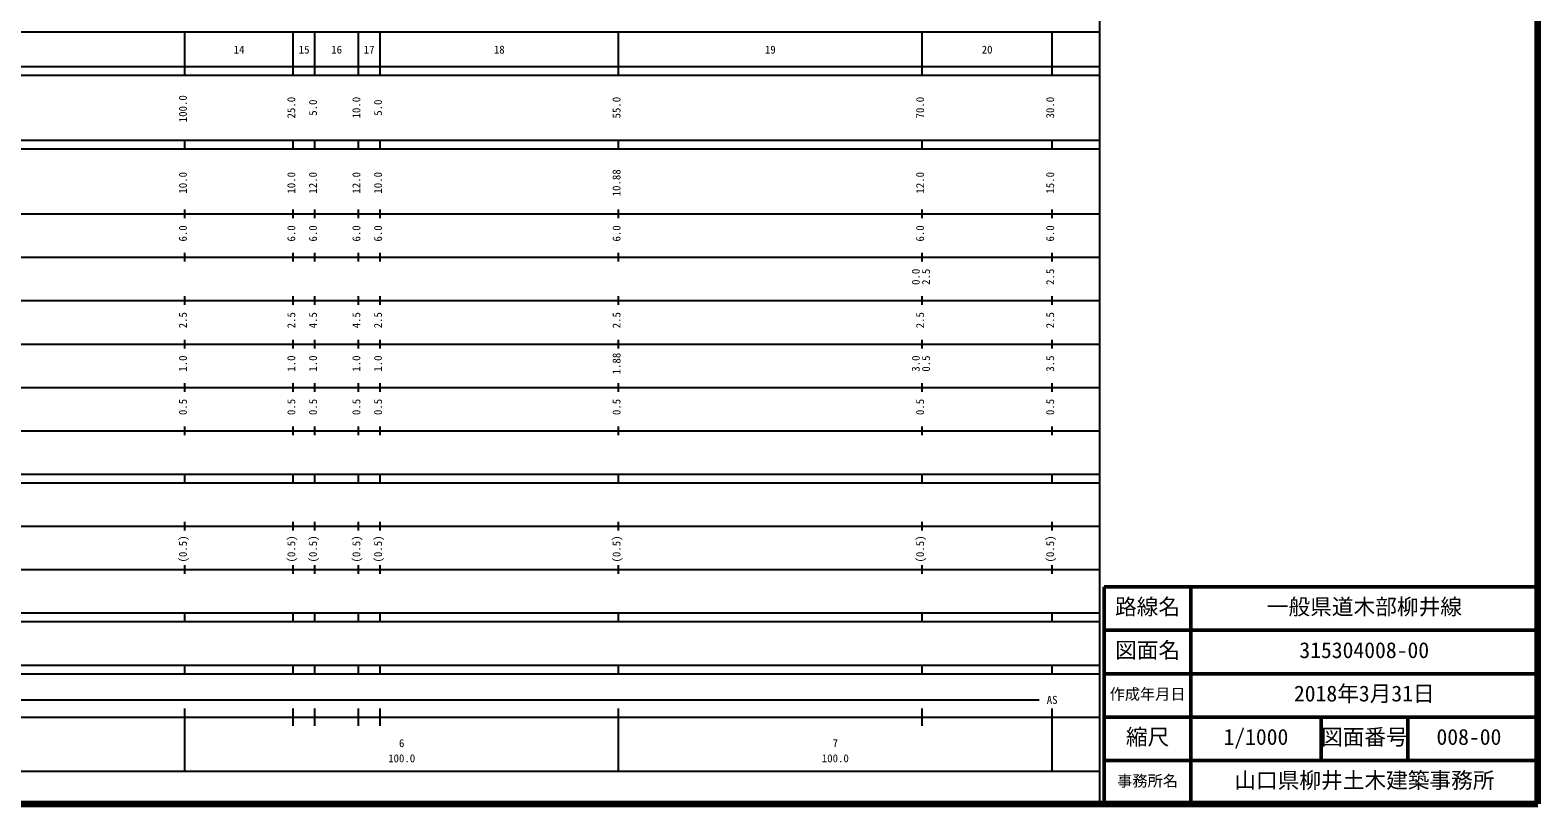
# Model space of a CAD drawing. Units: millimetres, scale not verified. Extents: x 40000 to 680000, y 20000 to 380000.
# Drawn here: x 332318 to 680000, y 20000 to 198357 of the extents above; entities that cross this region are included whole.
import ezdxf
from ezdxf.enums import TextEntityAlignment as Align

# ---------------------------------------------------------------- set-up
doc = ezdxf.new("R2010")
doc.units = ezdxf.units.MM
doc.header["$LTSCALE"] = 1000
for name, color, linetype, lineweight in [('M-TTL', 2, 'Continuous', 140), ('M-TTL-BAND', 7, 'Continuous', 25), ('M-TTL-FRAM', 2, 'Continuous', 50), ('M-TTL-LINE', 7, 'Continuous', 50), ('M-TTL-TXT', 7, 'Continuous', 13)]:
    doc.layers.add(name, color=color, linetype=linetype, lineweight=lineweight)
doc.styles.add('ＭＳ ゴシック', font='')
doc.styles.get('ＭＳ ゴシック').set_extended_font_data('MS Gothic')

msp = doc.modelspace()

# ---------------------------------------------------------------- linework, layer by layer
at = {"layer": 'M-TTL'}
for p, q in [((680000, 20000), (680000, 380000)), ((40000, 20000), (680000, 20000))]:
    msp.add_line(p, q, dxfattribs=at)
at = {"layer": 'M-TTL-BAND'}
for p, q in [((579000, 20000), (579000, 370000)), ((68000, 198000), (579000, 198000)), ((368000, 188000), (368000, 198000)), ((393000, 188000), (393000, 198000)), ((398000, 188000), (398000, 198000)), ((408000, 188000), (408000, 198000)), ((413000, 188000), (413000, 198000)), ((468000, 188000), (468000, 198000)), ((538000, 188000), (538000, 198000)), ((568000, 188000), (568000, 198000)), ((40000, 190000), (579000, 190000)), ((40000, 188000), (579000, 188000)), ((40000, 173000), (579000, 173000)), ((40000, 171000), (579000, 171000)), ((368000, 171000), (368000, 173000)), ((393000, 171000), (393000, 173000)), ((398000, 171000), (398000, 173000)), ((408000, 171000), (408000, 173000)), ((413000, 171000), (413000, 173000)), ((468000, 171000), (468000, 173000)), ((538000, 171000), (538000, 173000)), ((568000, 171000), (568000, 173000)), ((368000, 155000), (368000, 157000)), ((393000, 155000), (393000, 157000)), ((398000, 155000), (398000, 157000)), ((408000, 155000), (408000, 157000)), ((413000, 155000), (413000, 157000)), ((468000, 155000), (468000, 157000)), ((538000, 155000), (538000, 157000)), ((568000, 155000), (568000, 157000)), ((40000, 156000), (579000, 156000)), ((368000, 145000), (368000, 147000)), ((393000, 145000), (393000, 147000)), ((398000, 145000), (398000, 147000)), ((408000, 145000), (408000, 147000)), ((413000, 145000), (413000, 147000)), ((468000, 145000), (468000, 147000)), ((538000, 145000), (538000, 147000)), ((568000, 145000), (568000, 147000)), ((46000, 146000), (579000, 146000)), ((52000, 136000), (579000, 136000)), ((368000, 135000), (368000, 137000)), ((393000, 135000), (393000, 137000)), ((398000, 135000), (398000, 137000)), ((408000, 135000), (408000, 137000)), ((413000, 135000), (413000, 137000)), ((468000, 135000), (468000, 137000)), ((538000, 135000), (538000, 137000)), ((568000, 135000), (568000, 137000)), ((46000, 126000), (579000, 126000)), ((368000, 125000), (368000, 127000)), ((393000, 125000), (393000, 127000)), ((398000, 125000), (398000, 127000)), ((408000, 125000), (408000, 127000)), ((413000, 125000), (413000, 127000)), ((468000, 125000), (468000, 127000)), ((538000, 125000), (538000, 127000)), ((568000, 125000), (568000, 127000)), ((52000, 116000), (579000, 116000)), ((368000, 115000), (368000, 117000)), ((393000, 115000), (393000, 117000)), ((398000, 115000), (398000, 117000)), ((408000, 115000), (408000, 117000)), ((413000, 115000), (413000, 117000)), ((468000, 115000), (468000, 117000)), ((538000, 115000), (538000, 117000)), ((568000, 115000), (568000, 117000)), ((46000, 106000), (579000, 106000)), ((368000, 105000), (368000, 107000)), ((393000, 105000), (393000, 107000)), ((398000, 105000), (398000, 107000)), ((408000, 105000), (408000, 107000)), ((413000, 105000), (413000, 107000)), ((468000, 105000), (468000, 107000)), ((538000, 105000), (538000, 107000)), ((568000, 105000), (568000, 107000)), ((40000, 96000), (579000, 96000)), ((40000, 94000), (579000, 94000)), ((368000, 94000), (368000, 96000)), ((393000, 94000), (393000, 96000)), ((398000, 94000), (398000, 96000)), ((408000, 94000), (408000, 96000)), ((413000, 94000), (413000, 96000)), ((468000, 94000), (468000, 96000)), ((538000, 94000), (538000, 96000)), ((568000, 94000), (568000, 96000)), ((49000, 84000), (579000, 84000)), ((368000, 83000), (368000, 85000)), ((393000, 83000), (393000, 85000)), ((398000, 83000), (398000, 85000)), ((408000, 83000), (408000, 85000)), ((413000, 83000), (413000, 85000)), ((468000, 83000), (468000, 85000)), ((538000, 83000), (538000, 85000)), ((568000, 83000), (568000, 85000)), ((40000, 74000), (579000, 74000)), ((368000, 73000), (368000, 75000)), ((393000, 73000), (393000, 75000)), ((398000, 73000), (398000, 75000)), ((408000, 73000), (408000, 75000)), ((413000, 73000), (413000, 75000)), ((468000, 73000), (468000, 75000)), ((538000, 73000), (538000, 75000)), ((568000, 73000), (568000, 75000)), ((40000, 64000), (579000, 64000)), ((368000, 62000), (368000, 64000)), ((393000, 62000), (393000, 64000)), ((398000, 62000), (398000, 64000)), ((408000, 62000), (408000, 64000)), ((413000, 62000), (413000, 64000)), ((468000, 62000), (468000, 64000)), ((538000, 62000), (538000, 64000)), ((568000, 62000), (568000, 64000)), ((40000, 62000), (579000, 62000)), ((40000, 52000), (579000, 52000)), ((40000, 50000), (579000, 50000)), ((368000, 50000), (368000, 52000)), ((393000, 50000), (393000, 52000)), ((398000, 50000), (398000, 52000)), ((408000, 50000), (408000, 52000)), ((413000, 50000), (413000, 52000)), ((468000, 50000), (468000, 52000)), ((538000, 50000), (538000, 52000)), ((568000, 50000), (568000, 52000)), ((285500, 44000), (565000, 44000)), ((368000, 27500), (368000, 42000)), ((393000, 38000), (393000, 42000)), ((398000, 38000), (398000, 42000)), ((408000, 38000), (408000, 42000)), ((413000, 38000), (413000, 42000)), ((468000, 27500), (468000, 42000)), ((538000, 38000), (538000, 42000)), ((568000, 27500), (568000, 42000)), ((40000, 40000), (579000, 40000)), ((68000, 27500), (579000, 27500))]:
    msp.add_line(p, q, dxfattribs=at)
at = {"layer": 'M-TTL-FRAM'}
for p, q in [((680000, 70000), (580000, 70000)), ((580000, 70000), (580000, 20000))]:
    msp.add_line(p, q, dxfattribs=at)
at = {"layer": 'M-TTL-LINE'}
for p, q in [((600000, 70000), (600000, 20000)), ((680000, 60000), (580000, 60000)), ((680000, 50000), (580000, 50000)), ((680000, 40000), (580000, 40000)), ((630000, 40000), (630000, 30000)), ((650000, 40000), (650000, 30000)), ((680000, 30000), (580000, 30000))]:
    msp.add_line(p, q, dxfattribs=at)

# ---------------------------------------------------------------- texts
at = {"layer": 'M-TTL-BAND', "style": 'ＭＳ ゴシック'}
for s, p in [('14', (379250, 192405)), ('15', (394250, 192405)), ('16', (401750, 192405)), ('17', (409250, 192405)), ('18', (439250, 192405)), ('19', (501750, 192405)), ('20', (551750, 192405)), ('AS', (566750, 42500)), ('6', (417375, 32523)), ('7', (517375, 32523)), ('100.0', (414875, 29033)), ('100.0', (514875, 29033))]:
    msp.add_text(s, height=1833, dxfattribs=at).set_placement(p, align=Align.BOTTOM_LEFT)
for s, p in [('100.0', (369000, 177131)), ('25.0', (394000, 178000)), ('5.0', (399000, 178625)), ('10.0', (409000, 178000)), ('5.0', (414000, 178625)), ('55.0', (469000, 178000)), ('70.0', (539000, 178000)), ('30.0', (569000, 178000)), ('10.0', (369000, 160674)), ('10.0', (394000, 160674)), ('12.0', (399000, 160674)), ('12.0', (409000, 160674)), ('10.0', (414000, 160674)), ('10.88', (469000, 160049)), ('12.0', (539000, 160674)), ('15.0', (569000, 160674)), ('6.0', (369000, 149625)), ('6.0', (394000, 149625)), ('6.0', (399000, 149625)), ('6.0', (409000, 149625)), ('6.0', (414000, 149625)), ('6.0', (469000, 149625)), ('6.0', (539000, 149625)), ('6.0', (569000, 149625)), ('0.0', (538000, 139625)), ('2.5', (540370, 139625)), ('2.5', (569000, 139625)), ('2.5', (369000, 129625)), ('2.5', (394000, 129625)), ('4.5', (399000, 129625)), ('4.5', (409000, 129625)), ('2.5', (414000, 129625)), ('2.5', (469000, 129625)), ('2.5', (539000, 129625)), ('2.5', (569000, 129625)), ('1.0', (369000, 119625)), ('1.0', (394000, 119625)), ('1.0', (399000, 119625)), ('1.0', (409000, 119625)), ('1.0', (414000, 119625)), ('1.88', (469000, 119000)), ('3.0', (538000, 119625)), ('0.5', (540370, 119625)), ('3.5', (569000, 119625)), ('0.5', (369000, 109625)), ('0.5', (394000, 109625)), ('0.5', (399000, 109625)), ('0.5', (409000, 109625)), ('0.5', (414000, 109625)), ('0.5', (469000, 109625)), ('0.5', (539000, 109625)), ('0.5', (569000, 109625)), ('(0.5)', (369000, 75639)), ('(0.5)', (394000, 75639)), ('(0.5)', (399000, 75639)), ('(0.5)', (409000, 75639)), ('(0.5)', (414000, 75639)), ('(0.5)', (469000, 75639)), ('(0.5)', (539000, 75639)), ('(0.5)', (569000, 75639))]:
    msp.add_text(s, height=1833, rotation=90, dxfattribs=at).set_placement(p, align=Align.BOTTOM_LEFT)
at = {"layer": 'M-TTL-TXT', "style": 'ＭＳ ゴシック'}
for s, height, p in [('路線名', 3666, (582500, 62500)), ('路線名', 3666, (582500, 62500)), ('一般県道木部柳井線', 3666, (617500, 62500)), ('図面名', 3666, (582500, 52500)), ('図面名', 3666, (582500, 52500)), ('315304008-00', 3666, (625000, 52500)), ('作成年月日', 2566, (581250, 43250)), ('作成年月日', 2566, (581250, 43250)), ('2018年3月31日', 3666, (623750, 42500)), ('縮尺', 3666, (585000, 32500)), ('縮尺', 3666, (585000, 32500)), ('1/1000', 3666, (607500, 32500)), ('図面番号', 3666, (630000, 32500)), ('図面番号', 3666, (630000, 32500)), ('008-00', 3666, (656625, 32500)), ('山口県柳井土木建築事務所', 3666, (610000, 22500)), ('事務所名', 2566, (583000, 23250)), ('事務所名', 2566, (583000, 23250))]:
    msp.add_text(s, height=height, dxfattribs=at).set_placement(p, align=Align.BOTTOM_LEFT)

doc.saveas('drawing.dxf')
